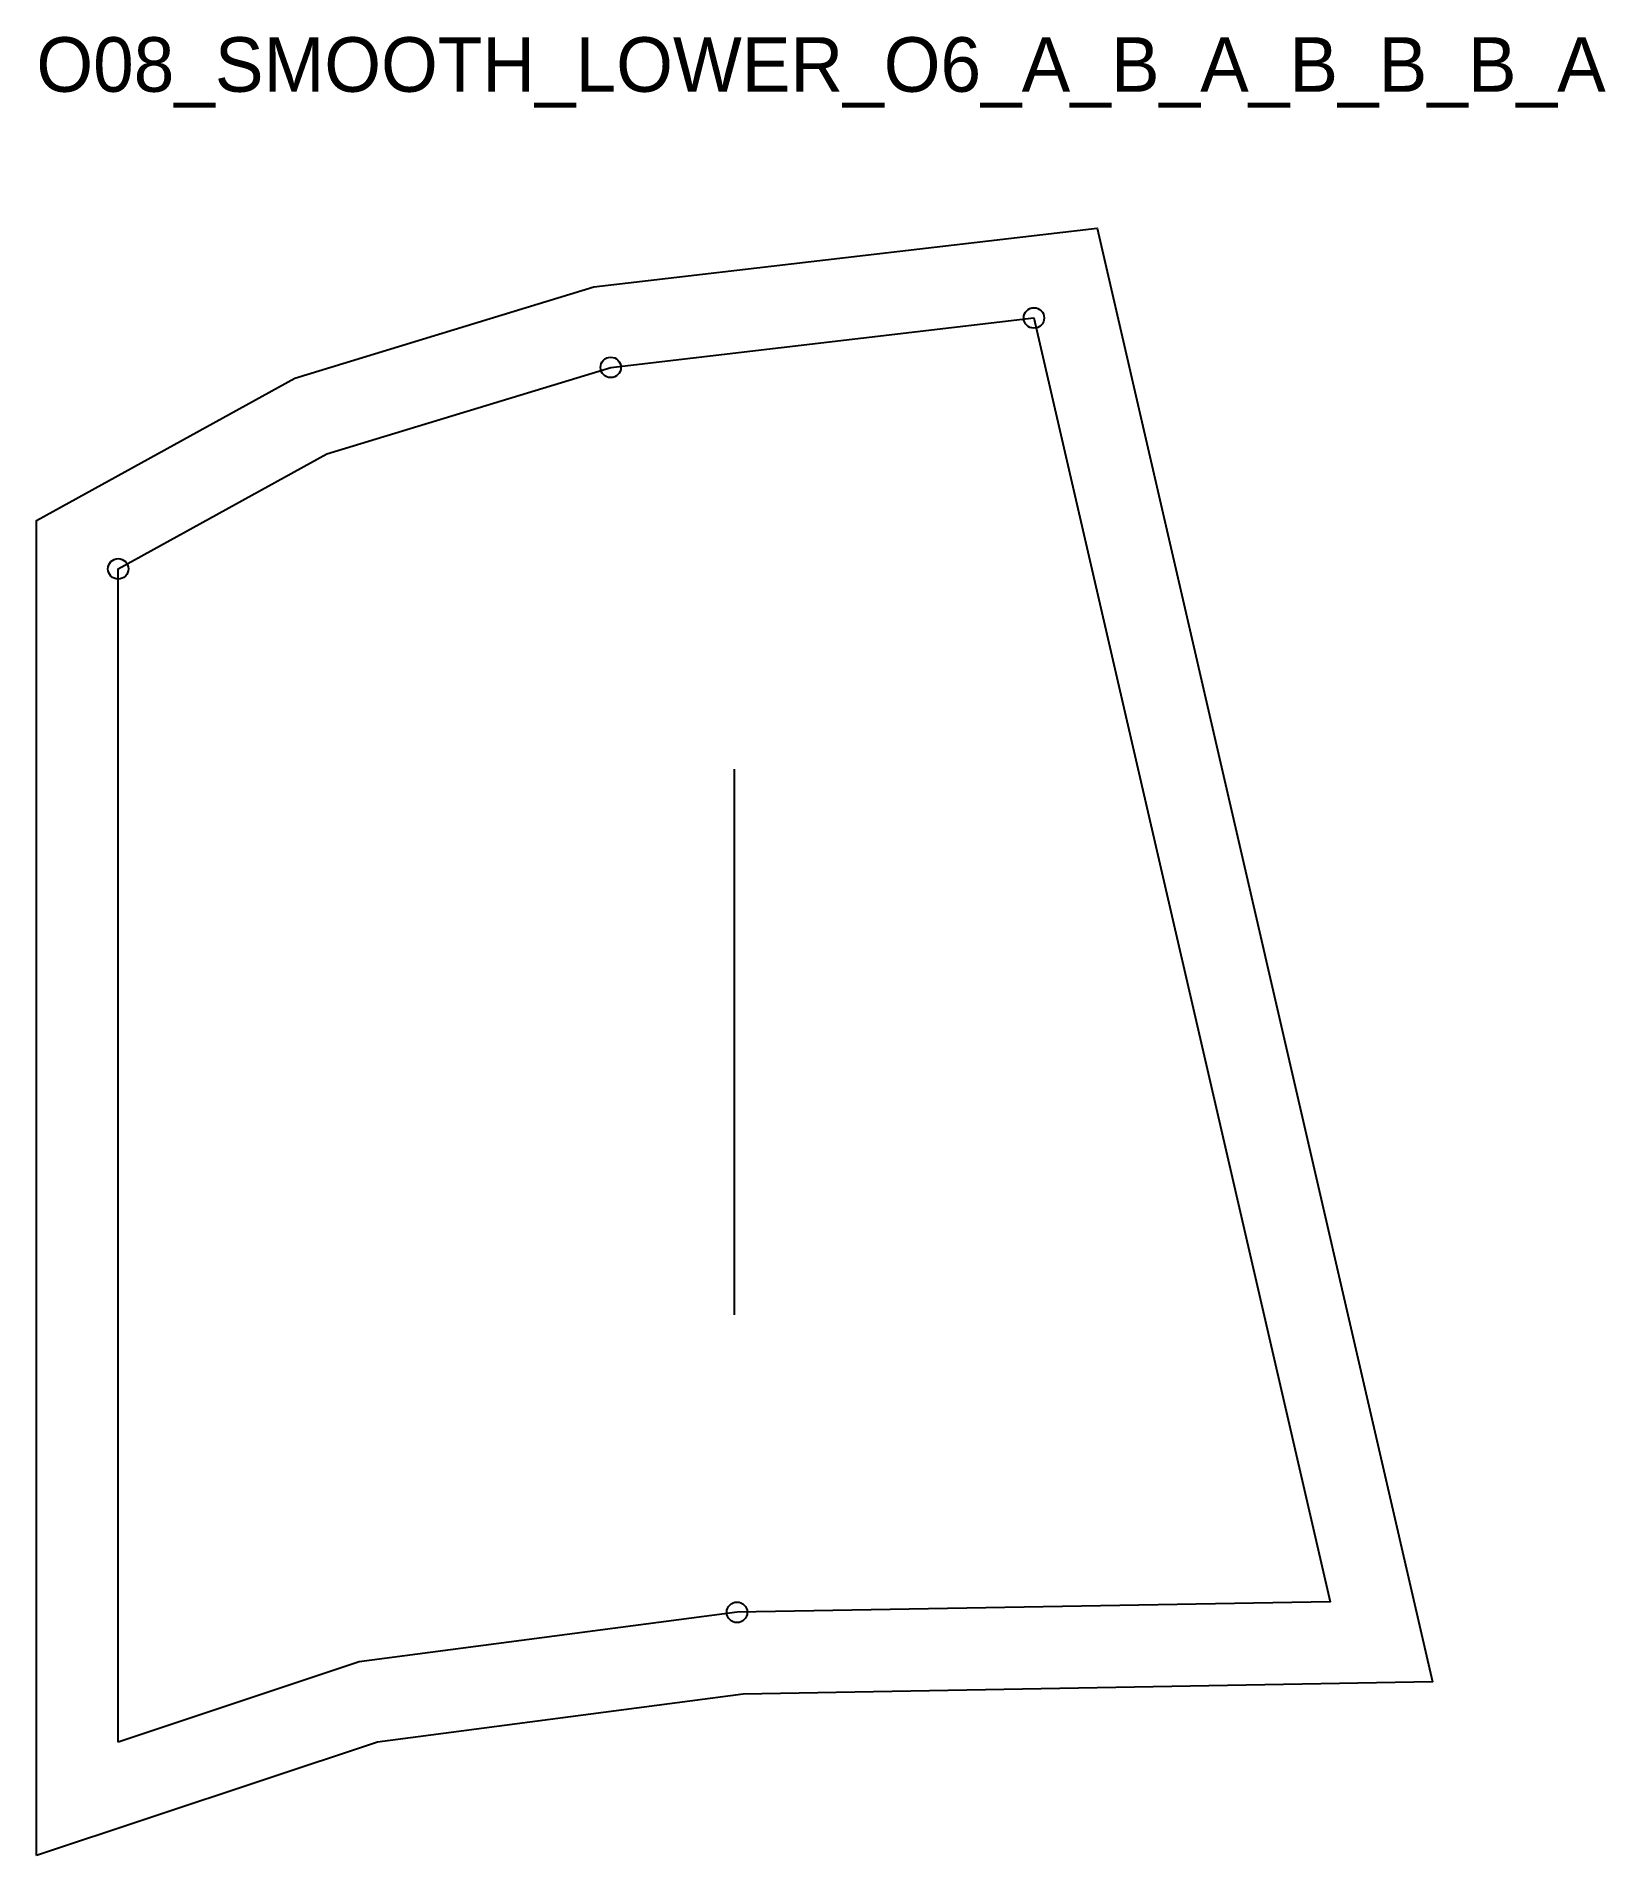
# Model space of a CAD drawing. Header units: millimetres. Extents: x -12 to 218, y -17 to 250.
import ezdxf

# ---------------------------------------------------------------- set-up
doc = ezdxf.new("R2010")
doc.units = ezdxf.units.MM
for name, color, linetype in [('CUT', 1, 'Continuous'), ('GRAIN', 3, 'Continuous'), ('ID', 7, 'Continuous'), ('NOTCH', 2, 'Continuous'), ('SEAM', 5, 'Continuous')]:
    doc.layers.add(name, color=color, linetype=linetype)

msp = doc.modelspace()

# ---------------------------------------------------------------- linework, layer by layer
at = {"layer": 'CUT'}
msp.add_lwpolyline([(-12, -16.64), (-12, 179.1), (25.89, 199.99), (69.75, 213.35), (143.54, 221.96), (192.72, 8.83), (91.62, 7.05), (38.01, 0), (-12, -16.64)], close=True, dxfattribs=at)
at = {"layer": 'GRAIN'}
msp.add_line((90.36, 62.66), (90.36, 142.66), dxfattribs=at)
at = {"layer": 'NOTCH'}
for centre in [(134.27, 208.8), (72.21, 201.55), (0, 172.01), (90.73, 19.03)]:
    msp.add_circle(centre, 1.5, dxfattribs=at)
at = {"layer": 'SEAM'}
msp.add_lwpolyline([(0, 0), (0, 172.01), (30.59, 188.87), (72.21, 201.55), (134.27, 208.8), (177.7, 20.57), (90.73, 19.03), (35.31, 11.75)], close=True, dxfattribs=at)

# ---------------------------------------------------------------- texts
at = {"layer": 'ID'}
msp.add_text('O08_SMOOTH_LOWER_O6_A_B_A_B_B_B_A', height=8, dxfattribs=at).set_placement((-12, 241.96))

doc.saveas('drawing.dxf')
